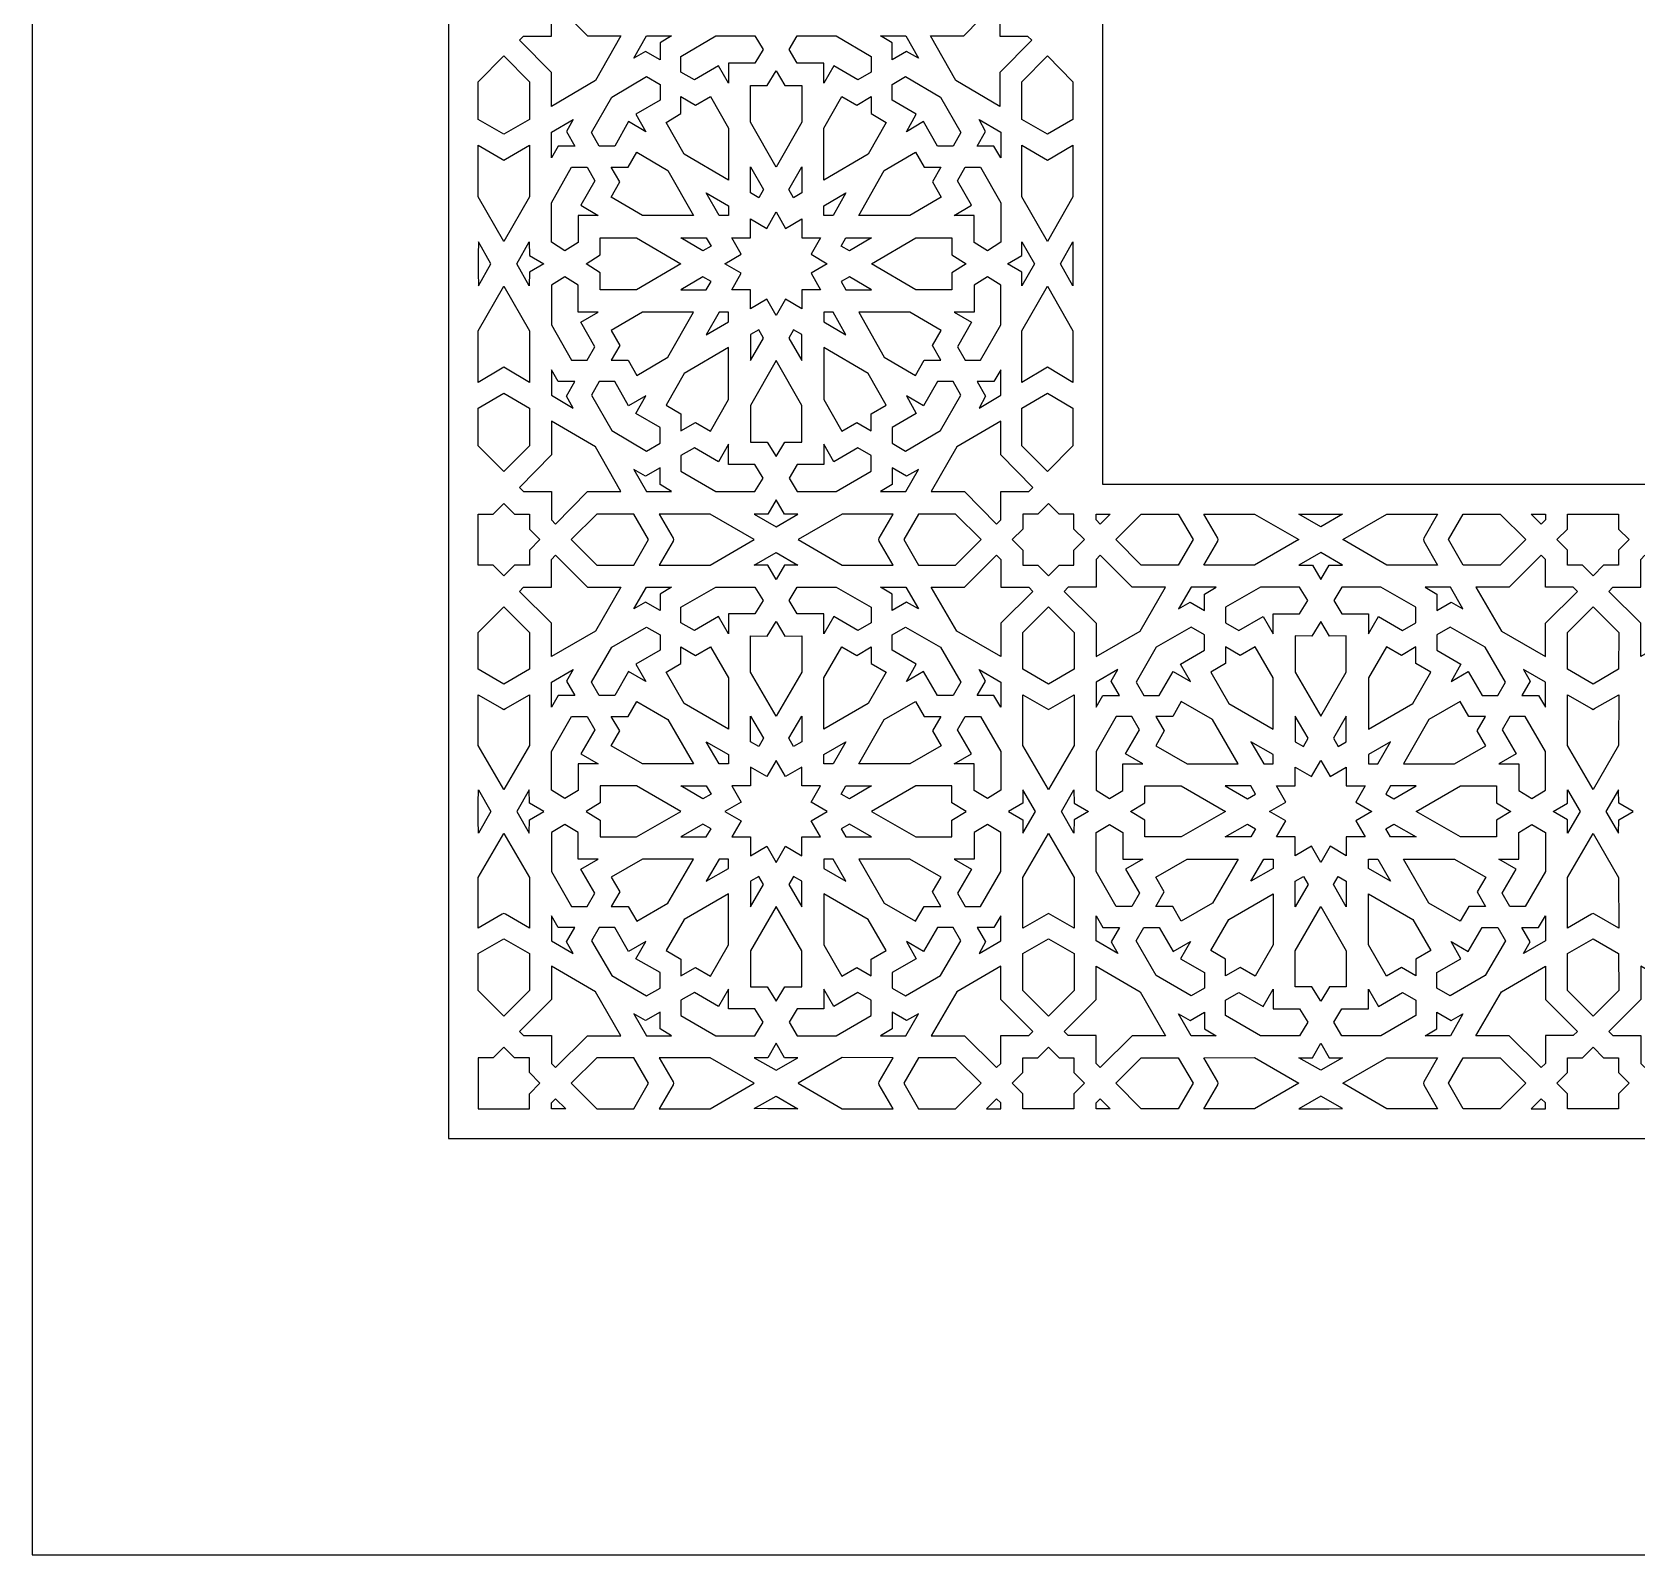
# Model space of a CAD drawing. Extents: x -425 to 425, y -1100 to 1100.
# Drawn here: x -425 to -209.2, y -1100 to -895.2 of the extents above; entities that cross this region are included whole.
import ezdxf

# ---------------------------------------------------------------- set-up
doc = ezdxf.new("R2010")
doc.units = 0
doc.layers.add('LAYER_1', color=18, linetype='CONTINUOUS')
doc.layers.add('LAYER_2', color=5, linetype='CONTINUOUS')

msp = doc.modelspace()

# ---------------------------------------------------------------- linework, layer by layer
at = {"layer": 'LAYER_1'}
for points in [[(-425, -1100), (425, -1100), (425, 1100), (-425, 1100)], [(-349.23, -901.69), (-355.15, -905.17), (-355.15, -900.62), (-359.45, -896.26), (-358.9, -895.7), (-355.14, -895.7), (-355.14, -891.89), (-354.59, -891.33), (-350.29, -895.69), (-345.8, -895.69)], [(-299.7, -895.69), (-295.41, -891.33), (-294.86, -891.89), (-294.86, -895.7), (-291.11, -895.7), (-290.55, -896.26), (-294.85, -900.62), (-294.85, -905.17), (-300.76, -901.69), (-304.18, -895.69)], [(-340.55, -898.9), (-342.49, -897.76), (-344.07, -898.66), (-342.38, -895.69), (-338.99, -895.69), (-340.55, -896.62)], [(-327.78, -899.34), (-331.35, -899.34), (-331.35, -902.06), (-332.69, -899.7), (-335.93, -901.6), (-337.73, -900.55), (-337.73, -898.44), (-333.03, -895.69), (-327.79, -895.69), (-326.68, -897.52)], [(-323.19, -897.52), (-322.09, -895.69), (-316.84, -895.69), (-312.14, -898.44), (-312.14, -900.55), (-313.94, -901.6), (-317.18, -899.7), (-318.52, -902.06), (-318.52, -899.34), (-322.09, -899.34)], [(-309.32, -896.62), (-310.88, -895.69), (-307.49, -895.69), (-305.8, -898.66), (-307.38, -897.76), (-309.32, -898.9)], [(-361.56, -908.92), (-365, -906.91), (-365, -901.86), (-361.56, -898.37), (-361.56, -898.38), (-361.55, -898.37), (-358.12, -901.86), (-358.12, -906.91)], [(-288.45, -908.92), (-291.89, -906.91), (-291.89, -901.86), (-288.45, -898.37), (-285.01, -901.86), (-285.01, -906.91)], [(-342.35, -901.15), (-340.55, -902.2), (-340.55, -904.31), (-343.79, -906.21), (-342.45, -908.57), (-344.77, -907.21), (-346.65, -910.49), (-348.73, -910.49), (-349.77, -908.67), (-347.05, -903.9)], [(-326.12, -902.35), (-324.94, -900.4), (-323.75, -902.35), (-321.5, -902.35), (-321.5, -907.28), (-324.94, -913.33), (-328.38, -907.28), (-328.38, -902.35)], [(-309.32, -902.2), (-307.52, -901.15), (-302.82, -903.9), (-300.1, -908.67), (-301.14, -910.49), (-303.22, -910.49), (-305.1, -907.21), (-307.42, -908.57), (-306.08, -906.21), (-309.32, -904.31)], [(-339.73, -907.31), (-337.73, -906.14), (-337.73, -903.85), (-335.78, -905), (-333.78, -903.82), (-331.35, -908.09), (-331.35, -915.07), (-337.31, -911.58)], [(-316.09, -903.82), (-314.09, -905), (-312.14, -903.85), (-312.14, -906.14), (-310.14, -907.31), (-312.56, -911.58), (-318.52, -915.07), (-318.52, -908.09)], [(-352.22, -906.93), (-353.11, -908.52), (-351.99, -910.49), (-354.23, -910.49), (-355.15, -912.08), (-355.14, -908.64)], [(-296.76, -908.52), (-297.65, -906.93), (-294.73, -908.64), (-294.72, -912.08), (-295.64, -910.49), (-297.88, -910.49)], [(-361.56, -923.32), (-361.56, -923.32), (-365, -917.32), (-365, -910.39), (-361.76, -912.28), (-361.56, -912.4), (-361.56, -912.4), (-361.55, -912.4), (-361.35, -912.28), (-358.11, -910.39), (-358.12, -917.32), (-361.56, -923.32)], [(-288.45, -923.32), (-288.45, -923.32), (-291.89, -917.32), (-291.89, -910.39), (-288.45, -912.4), (-285.01, -910.39), (-285.01, -917.32), (-288.44, -923.32)], [(-347.13, -917.36), (-345.97, -915.33), (-347.1, -913.35), (-344.85, -913.35), (-343.69, -911.32), (-339.48, -913.79), (-336.04, -919.83), (-342.92, -919.83)], [(-306.18, -911.32), (-305.02, -913.35), (-302.77, -913.35), (-303.9, -915.33), (-302.74, -917.36), (-306.95, -919.83), (-313.83, -919.83), (-310.39, -913.79)], [(-351.2, -918.46), (-348.87, -919.83), (-351.55, -919.83), (-351.55, -923.45), (-353.35, -924.57), (-355.15, -923.44), (-355.15, -918.12), (-352.44, -913.35), (-350.36, -913.35), (-349.32, -915.18)], [(-328.38, -916.81), (-328.38, -913.31), (-326.65, -916.34), (-327.28, -917.45)], [(-323.22, -916.34), (-321.5, -913.31), (-321.5, -916.81), (-322.59, -917.45)], [(-298.67, -918.46), (-300.55, -915.18), (-299.51, -913.35), (-297.43, -913.35), (-294.72, -918.12), (-294.72, -923.44), (-296.53, -924.57), (-298.32, -923.45), (-298.32, -919.83), (-301.01, -919.83)], [(-331.35, -919.83), (-332.61, -919.83), (-334.33, -916.8), (-331.35, -918.55)], [(-317.26, -919.83), (-318.52, -919.83), (-318.52, -918.55), (-315.54, -916.8)], [(-331.82, -926.33), (-329.63, -925.06), (-330.89, -922.84), (-328.38, -922.84), (-328.38, -920.29), (-326.19, -921.57), (-324.94, -919.35), (-323.68, -921.57), (-321.5, -920.29), (-321.5, -922.84), (-318.98, -922.84), (-320.24, -925.06), (-318.06, -926.33), (-320.24, -927.61), (-318.98, -929.82), (-321.5, -929.82), (-321.5, -932.38), (-323.68, -931.1), (-324.94, -933.31), (-326.19, -931.1), (-328.38, -932.38), (-328.38, -929.82), (-330.89, -929.82), (-329.63, -927.61)], [(-365, -927.52), (-364.98, -929.3), (-363.3, -926.33), (-364.98, -923.36), (-365, -925.15)], [(-359.82, -926.33), (-358.13, -923.36), (-358.11, -925.2), (-356.17, -926.33), (-358.11, -927.47), (-358.13, -929.3)], [(-350.5, -926.33), (-348.58, -925.13), (-348.58, -922.84), (-343.72, -922.84), (-337.76, -926.33), (-343.72, -929.82), (-348.58, -929.82), (-348.58, -927.53)], [(-334.79, -924.59), (-337.77, -922.84), (-334.33, -922.84), (-333.69, -923.95)], [(-315.08, -924.59), (-316.18, -923.95), (-315.55, -922.84), (-312.1, -922.84)], [(-312.11, -926.33), (-306.15, -922.84), (-301.29, -922.84), (-301.29, -925.13), (-299.37, -926.33), (-301.29, -927.53), (-301.29, -929.82), (-306.15, -929.82)], [(-293.83, -926.33), (-291.89, -925.2), (-291.87, -923.36), (-290.19, -926.33), (-291.87, -929.31), (-291.89, -927.47)], [(-285.01, -927.52), (-285.02, -929.3), (-286.71, -926.33), (-285.02, -923.36), (-285.01, -925.15)], [(-361.56, -940.26), (-361.56, -940.26), (-361.76, -940.38), (-365, -942.28), (-365, -935.35), (-361.56, -929.35), (-361.56, -929.35), (-361.56, -929.35), (-358.12, -935.35), (-358.11, -942.28), (-361.35, -940.38), (-361.55, -940.26)], [(-351.2, -934.2), (-348.87, -932.84), (-351.55, -932.84), (-351.55, -929.22), (-353.35, -928.1), (-355.15, -929.22), (-355.15, -934.55), (-352.44, -939.31), (-350.36, -939.31), (-349.32, -937.49)], [(-334.79, -928.07), (-337.77, -929.82), (-334.33, -929.82), (-333.69, -928.71)], [(-315.08, -928.07), (-316.18, -928.71), (-315.55, -929.82), (-312.1, -929.82)], [(-298.67, -934.2), (-300.55, -937.49), (-299.51, -939.31), (-297.43, -939.31), (-294.72, -934.55), (-294.72, -929.22), (-296.53, -928.1), (-298.32, -929.22), (-298.32, -932.84), (-301.01, -932.84)], [(-288.45, -940.26), (-291.89, -942.28), (-291.89, -935.35), (-288.45, -929.35), (-288.45, -929.35), (-288.44, -929.35), (-285.01, -935.35), (-285.01, -942.28)], [(-347.13, -935.3), (-345.97, -937.33), (-347.1, -939.31), (-344.85, -939.31), (-343.69, -941.34), (-339.48, -938.88), (-336.04, -932.84), (-342.92, -932.84)], [(-331.35, -932.84), (-332.61, -932.84), (-334.33, -935.87), (-331.35, -934.12)], [(-317.26, -932.84), (-318.52, -932.84), (-318.52, -934.12), (-315.54, -935.87)], [(-306.18, -941.34), (-305.02, -939.31), (-302.77, -939.31), (-303.9, -937.33), (-302.74, -935.3), (-306.95, -932.84), (-313.83, -932.84), (-310.39, -938.88)], [(-328.38, -935.86), (-328.38, -939.36), (-326.65, -936.33), (-327.28, -935.22)], [(-323.22, -936.33), (-321.5, -939.36), (-321.5, -935.86), (-322.59, -935.22)], [(-339.73, -945.35), (-337.73, -946.53), (-337.73, -948.82), (-335.78, -947.67), (-333.78, -948.85), (-331.35, -944.58), (-331.35, -937.6), (-337.31, -941.09)], [(-316.09, -948.85), (-314.09, -947.67), (-312.14, -948.82), (-312.14, -946.53), (-310.14, -945.35), (-312.56, -941.09), (-318.52, -937.6), (-318.52, -944.58)], [(-352.22, -945.74), (-353.11, -944.14), (-351.99, -942.18), (-354.23, -942.18), (-355.15, -940.59), (-355.14, -944.02)], [(-326.12, -950.31), (-324.94, -952.27), (-323.75, -950.31), (-321.5, -950.32), (-321.5, -945.38), (-324.94, -939.34), (-328.38, -945.38), (-328.38, -950.32)], [(-296.76, -944.14), (-297.65, -945.74), (-294.73, -944.02), (-294.72, -940.59), (-295.64, -942.18), (-297.88, -942.18)], [(-342.35, -951.52), (-340.55, -950.47), (-340.55, -948.36), (-343.79, -946.46), (-342.45, -944.1), (-344.77, -945.46), (-346.65, -942.18), (-348.73, -942.18), (-349.77, -944), (-347.05, -948.77)], [(-309.32, -950.47), (-307.52, -951.52), (-302.82, -948.77), (-300.1, -944), (-301.14, -942.18), (-303.22, -942.18), (-305.1, -945.46), (-307.42, -944.1), (-306.08, -946.46), (-309.32, -948.36)], [(-361.56, -954.29), (-361.56, -954.29), (-365, -950.8), (-365, -945.76), (-361.56, -943.75), (-358.12, -945.76), (-358.12, -950.8), (-361.55, -954.29)], [(-288.45, -954.29), (-291.89, -950.81), (-291.89, -945.76), (-288.45, -943.75), (-285.01, -945.76), (-285.01, -950.81)], [(-349.23, -950.97), (-355.15, -947.5), (-355.15, -952.05), (-359.45, -956.41), (-358.9, -956.97), (-355.14, -956.97), (-355.14, -960.78), (-354.59, -961.34), (-350.29, -956.98), (-345.8, -956.98)], [(-299.58, -956.98), (-295.28, -961.34), (-294.73, -960.78), (-294.73, -956.97), (-290.97, -956.97), (-290.42, -956.41), (-294.72, -952.05), (-294.72, -947.5), (-300.64, -950.97), (-304.07, -956.98)], [(-327.78, -953.33), (-331.35, -953.33), (-331.35, -950.61), (-332.69, -952.97), (-335.93, -951.07), (-337.73, -952.12), (-337.73, -954.23), (-333.03, -956.98), (-327.79, -956.98), (-326.68, -955.15)], [(-323.19, -955.15), (-322.09, -956.98), (-316.84, -956.98), (-312.14, -954.23), (-312.14, -952.12), (-313.94, -951.07), (-317.18, -952.97), (-318.52, -950.61), (-318.52, -953.33), (-322.09, -953.33)], [(-340.55, -953.77), (-342.49, -954.91), (-344.07, -954.01), (-342.38, -956.97), (-338.99, -956.98), (-340.55, -956.04)], [(-309.32, -956.04), (-310.88, -956.98), (-307.49, -956.97), (-305.8, -954.01), (-307.38, -954.91), (-309.32, -953.77)], [(-322.01, -960.02), (-323.82, -960.01), (-324.94, -958.07), (-326.06, -960.01), (-327.87, -960.03), (-324.94, -961.71)], [(-365, -962.03), (-364.99, -962.02), (-364.99, -960.01), (-362.97, -960.01), (-361.56, -958.59), (-360.14, -960.01), (-358.12, -960.01), (-358.12, -962.02), (-356.71, -963.44), (-356.71, -963.44), (-356.71, -963.44), (-358.12, -964.87), (-358.12, -966.88), (-360.14, -966.88), (-361.56, -968.29), (-362.97, -966.88), (-364.99, -966.88), (-364.99, -964.87), (-365, -964.86)], [(-342.1, -963.44), (-344.08, -960.01), (-349.06, -960.01), (-352.5, -963.44), (-349.06, -966.88), (-344.08, -966.88)], [(-327.89, -963.44), (-333.82, -960), (-340.65, -960), (-338.78, -963.23), (-338.73, -963.44), (-338.78, -963.65), (-340.65, -966.88), (-333.82, -966.88)], [(-311.13, -963.44), (-311.08, -963.23), (-309.21, -960), (-316.04, -960), (-321.98, -963.44), (-316.04, -966.89), (-309.21, -966.88), (-311.08, -963.65)], [(-297.36, -963.44), (-300.8, -960), (-305.78, -960), (-307.77, -963.44), (-305.78, -966.88), (-300.8, -966.88)], [(-283.46, -963.44), (-284.88, -962.02), (-284.88, -960.01), (-286.89, -960.01), (-288.31, -958.59), (-289.73, -960.01), (-291.75, -960.01), (-291.75, -962.02), (-293.17, -963.44), (-291.75, -964.87), (-291.75, -966.88), (-289.73, -966.88), (-288.31, -968.29), (-286.89, -966.88), (-284.88, -966.88), (-284.88, -964.87)], [(-280, -960.01), (-281.34, -961.34), (-281.89, -960.79), (-281.89, -960.01)], [(-268.85, -963.44), (-270.85, -966.88), (-275.82, -966.88), (-279.27, -963.44), (-275.82, -960), (-270.85, -960)], [(-254.65, -963.44), (-260.58, -966.89), (-267.41, -966.88), (-265.54, -963.65), (-265.49, -963.44), (-265.54, -963.23), (-267.41, -960), (-260.58, -960)], [(-250.57, -960), (-250.57, -960.01), (-248.75, -960.03), (-251.69, -961.71), (-254.62, -960.02), (-252.81, -960.01), (-252.8, -960)], [(-237.89, -963.44), (-237.84, -963.65), (-235.97, -966.88), (-242.8, -966.88), (-248.73, -963.44), (-242.8, -960), (-235.97, -960), (-237.84, -963.23)], [(-224.12, -963.44), (-227.56, -966.88), (-232.54, -966.88), (-234.52, -963.44), (-232.54, -960.01), (-227.56, -960.01)], [(-221.48, -960.01), (-221.48, -960.79), (-222.04, -961.34), (-223.38, -960.01)], [(-215.07, -968.29), (-216.48, -966.88), (-218.5, -966.88), (-218.5, -964.87), (-219.92, -963.44), (-218.5, -962.02), (-218.5, -960.01), (-216.48, -960.01), (-216.48, -960), (-215.07, -960), (-213.65, -960), (-213.65, -960.01), (-211.63, -960.01), (-211.63, -962.02), (-210.21, -963.44), (-211.63, -964.87), (-211.63, -966.88), (-213.65, -966.88)], [(-349.23, -975.75), (-355.15, -979.17), (-355.15, -974.69), (-359.45, -970.4), (-358.9, -969.85), (-355.14, -969.85), (-355.14, -966.1), (-354.59, -965.54), (-350.29, -969.83), (-345.8, -969.83)], [(-322.01, -966.86), (-323.82, -966.88), (-324.94, -968.82), (-326.06, -966.88), (-327.87, -966.86), (-324.94, -965.18)], [(-299.58, -969.83), (-295.28, -965.54), (-294.73, -966.1), (-294.73, -969.85), (-290.97, -969.85), (-290.42, -970.4), (-294.72, -974.69), (-294.72, -979.17), (-300.64, -975.75), (-304.07, -969.83)], [(-277.04, -969.83), (-281.34, -965.54), (-281.89, -966.1), (-281.89, -969.85), (-285.65, -969.85), (-286.2, -970.4), (-281.9, -974.69), (-281.9, -979.17), (-275.98, -975.75), (-272.56, -969.83)], [(-254.62, -966.86), (-252.81, -966.88), (-251.69, -968.82), (-250.57, -966.88), (-248.75, -966.86), (-251.69, -965.18)], [(-227.39, -975.75), (-221.47, -979.17), (-221.47, -974.69), (-217.17, -970.4), (-217.73, -969.85), (-221.48, -969.85), (-221.48, -966.1), (-222.04, -965.54), (-226.34, -969.83), (-230.82, -969.83)], [(-202.73, -975.75), (-208.66, -979.17), (-208.66, -974.69), (-212.96, -970.4), (-212.41, -969.85), (-208.65, -969.85), (-208.65, -966.1), (-208.09, -965.54), (-203.79, -969.83), (-199.3, -969.83)], [(-340.55, -972.99), (-342.49, -971.87), (-344.07, -972.76), (-342.38, -969.84), (-338.99, -969.83), (-340.55, -970.76)], [(-327.78, -973.43), (-331.35, -973.43), (-331.35, -976.11), (-332.69, -973.78), (-335.93, -975.66), (-337.73, -974.62), (-337.73, -972.54), (-333.03, -969.84), (-327.79, -969.84), (-326.68, -971.64)], [(-323.19, -971.64), (-322.09, -969.84), (-316.84, -969.84), (-312.14, -972.54), (-312.14, -974.62), (-313.94, -975.66), (-317.18, -973.78), (-318.52, -976.11), (-318.52, -973.43), (-322.09, -973.43)], [(-309.32, -970.76), (-310.88, -969.83), (-307.49, -969.84), (-305.8, -972.76), (-307.38, -971.87), (-309.32, -972.99)], [(-267.31, -970.76), (-265.74, -969.83), (-269.13, -969.84), (-270.82, -972.76), (-269.25, -971.87), (-267.31, -972.99)], [(-253.43, -971.64), (-254.54, -969.84), (-259.78, -969.84), (-264.48, -972.54), (-264.48, -974.62), (-262.69, -975.66), (-259.45, -973.78), (-258.1, -976.11), (-258.1, -973.43), (-254.53, -973.43)], [(-248.85, -973.43), (-245.28, -973.43), (-245.28, -976.11), (-243.93, -973.78), (-240.69, -975.66), (-238.89, -974.62), (-238.89, -972.54), (-243.59, -969.84), (-248.84, -969.84), (-249.94, -971.64)], [(-236.07, -972.99), (-234.13, -971.87), (-232.56, -972.76), (-234.25, -969.84), (-237.63, -969.83), (-236.07, -970.76)], [(-361.56, -982.86), (-365, -980.88), (-365, -975.91), (-361.56, -972.48), (-361.56, -972.48), (-361.55, -972.48), (-358.12, -975.91), (-358.12, -980.88)], [(-288.31, -982.86), (-291.76, -980.88), (-291.75, -975.91), (-288.31, -972.48), (-284.87, -975.91), (-284.87, -980.88)], [(-215.07, -982.86), (-218.51, -980.88), (-218.51, -975.91), (-215.07, -972.48), (-215.07, -972.48), (-215.06, -972.48), (-211.62, -975.91), (-211.63, -980.88)], [(-342.35, -975.21), (-340.55, -976.25), (-340.55, -978.32), (-343.79, -980.19), (-342.45, -982.51), (-344.77, -981.17), (-346.65, -984.41), (-348.73, -984.41), (-349.77, -982.61), (-347.05, -977.92)], [(-326.12, -976.4), (-324.94, -974.47), (-323.75, -976.4), (-321.5, -976.39), (-321.5, -981.25), (-324.94, -987.2), (-328.38, -981.25), (-328.38, -976.39)], [(-309.32, -976.25), (-307.52, -975.21), (-302.82, -977.92), (-300.1, -982.61), (-301.14, -984.41), (-303.22, -984.41), (-305.1, -981.17), (-307.42, -982.51), (-306.08, -980.19), (-309.32, -978.32)], [(-267.31, -976.25), (-269.1, -975.21), (-273.81, -977.92), (-276.52, -982.61), (-275.48, -984.41), (-273.4, -984.41), (-271.53, -981.17), (-269.21, -982.51), (-270.55, -980.19), (-267.31, -978.32)], [(-250.51, -976.4), (-251.69, -974.47), (-252.87, -976.4), (-255.13, -976.39), (-255.13, -981.25), (-251.69, -987.2), (-248.25, -981.25), (-248.25, -976.39)], [(-234.27, -975.21), (-236.07, -976.25), (-236.07, -978.32), (-232.83, -980.19), (-234.17, -982.51), (-231.85, -981.17), (-229.97, -984.41), (-227.89, -984.41), (-226.86, -982.61), (-229.57, -977.92)], [(-339.73, -981.28), (-337.73, -980.12), (-337.73, -977.87), (-335.78, -979), (-333.78, -977.84), (-331.35, -982.04), (-331.35, -988.91), (-337.31, -985.48)], [(-316.09, -977.84), (-314.09, -979), (-312.14, -977.87), (-312.14, -980.12), (-310.14, -981.28), (-312.56, -985.48), (-318.52, -988.91), (-318.52, -982.04)], [(-260.53, -977.84), (-262.53, -979), (-264.48, -977.87), (-264.48, -980.12), (-266.49, -981.28), (-264.06, -985.48), (-258.1, -988.91), (-258.1, -982.04)], [(-236.89, -981.28), (-238.89, -980.12), (-238.89, -977.87), (-240.84, -979), (-242.84, -977.84), (-245.28, -982.04), (-245.28, -988.91), (-239.32, -985.48)], [(-352.22, -980.9), (-353.11, -982.47), (-351.99, -984.41), (-354.23, -984.41), (-355.15, -985.97), (-355.14, -982.59)], [(-296.76, -982.47), (-297.65, -980.9), (-294.73, -982.59), (-294.72, -985.97), (-295.64, -984.41), (-297.88, -984.41)], [(-279.86, -982.47), (-278.97, -980.9), (-281.9, -982.59), (-281.9, -985.97), (-280.98, -984.41), (-278.74, -984.41)], [(-224.41, -980.9), (-223.52, -982.47), (-224.64, -984.41), (-222.39, -984.41), (-221.47, -985.97), (-221.48, -982.59)], [(-361.56, -997.03), (-361.56, -997.03), (-365, -991.13), (-365, -984.31), (-361.76, -986.17), (-361.56, -986.29), (-361.56, -986.29), (-361.55, -986.29), (-361.35, -986.17), (-358.11, -984.31), (-358.12, -991.13), (-361.56, -997.03)], [(-347.13, -991.17), (-345.97, -989.17), (-347.1, -987.22), (-344.85, -987.22), (-343.69, -985.23), (-339.48, -987.65), (-336.04, -993.6), (-342.92, -993.6)], [(-306.18, -985.23), (-305.02, -987.22), (-302.77, -987.22), (-303.9, -989.17), (-302.74, -991.17), (-306.95, -993.6), (-313.83, -993.6), (-310.39, -987.65)], [(-288.31, -997.03), (-288.32, -997.03), (-291.76, -991.13), (-291.75, -984.3), (-288.31, -986.29), (-284.87, -984.3), (-284.87, -991.13), (-288.31, -997.03)], [(-270.44, -985.23), (-271.6, -987.22), (-273.85, -987.22), (-272.73, -989.17), (-273.89, -991.17), (-269.67, -993.6), (-262.79, -993.6), (-266.23, -987.65)], [(-229.49, -991.17), (-230.65, -989.17), (-229.52, -987.22), (-231.78, -987.22), (-232.94, -985.23), (-237.14, -987.65), (-240.58, -993.6), (-233.7, -993.6)], [(-215.07, -997.03), (-215.07, -997.03), (-218.51, -991.13), (-218.51, -984.31), (-215.27, -986.17), (-215.07, -986.29), (-215.07, -986.29), (-215.06, -986.29), (-214.86, -986.17), (-211.62, -984.31), (-211.63, -991.13), (-215.07, -997.03)], [(-351.2, -992.25), (-348.87, -993.6), (-351.55, -993.6), (-351.55, -997.16), (-353.35, -998.26), (-355.15, -997.15), (-355.15, -991.92), (-352.44, -987.22), (-350.36, -987.22), (-349.32, -989.02)], [(-328.38, -990.63), (-328.38, -987.18), (-326.65, -990.16), (-327.28, -991.26)], [(-323.22, -990.16), (-321.5, -987.18), (-321.5, -990.63), (-322.59, -991.26)], [(-298.67, -992.25), (-300.55, -989.02), (-299.51, -987.22), (-297.43, -987.22), (-294.72, -991.92), (-294.72, -997.15), (-296.53, -998.26), (-298.32, -997.16), (-298.32, -993.6), (-301.01, -993.6)], [(-277.95, -992.25), (-276.07, -989.02), (-277.11, -987.22), (-279.19, -987.22), (-281.9, -991.92), (-281.9, -997.15), (-280.1, -998.26), (-278.31, -997.16), (-278.31, -993.6), (-275.62, -993.6)], [(-253.4, -990.16), (-255.13, -987.18), (-255.13, -990.63), (-254.03, -991.26)], [(-248.25, -990.63), (-248.25, -987.18), (-249.97, -990.16), (-249.34, -991.26)], [(-225.43, -992.25), (-227.76, -993.6), (-225.07, -993.6), (-225.07, -997.16), (-223.28, -998.26), (-221.47, -997.15), (-221.47, -991.92), (-224.18, -987.22), (-226.26, -987.22), (-227.3, -989.02)], [(-331.35, -993.6), (-332.61, -993.6), (-334.33, -990.62), (-331.35, -992.34)], [(-317.26, -993.6), (-318.52, -993.6), (-318.52, -992.34), (-315.54, -990.62)], [(-259.36, -993.6), (-258.1, -993.6), (-258.1, -992.34), (-261.09, -990.62)], [(-245.28, -993.6), (-244.01, -993.6), (-242.29, -990.62), (-245.28, -992.34)], [(-331.82, -1000), (-329.63, -1001.26), (-330.89, -1003.43), (-328.38, -1003.43), (-328.38, -1005.95), (-326.19, -1004.69), (-324.94, -1006.87), (-323.68, -1004.69), (-321.5, -1005.95), (-321.5, -1003.43), (-318.98, -1003.43), (-320.24, -1001.26), (-318.06, -1000), (-320.24, -998.74), (-318.98, -996.57), (-321.5, -996.57), (-321.5, -994.05), (-323.68, -995.31), (-324.94, -993.13), (-326.19, -995.31), (-328.38, -994.05), (-328.38, -996.57), (-330.89, -996.57), (-329.63, -998.74)], [(-244.81, -1000), (-246.99, -1001.26), (-245.73, -1003.43), (-248.25, -1003.43), (-248.25, -1005.95), (-250.43, -1004.69), (-251.69, -1006.87), (-252.95, -1004.69), (-255.13, -1005.95), (-255.13, -1003.43), (-257.65, -1003.43), (-256.39, -1001.26), (-258.57, -1000), (-256.39, -998.74), (-257.65, -996.57), (-255.13, -996.57), (-255.13, -994.05), (-252.95, -995.31), (-251.69, -993.13), (-250.43, -995.31), (-248.25, -994.05), (-248.25, -996.57), (-245.73, -996.57), (-246.99, -998.74)], [(-365, -998.83), (-364.98, -997.08), (-363.3, -1000), (-364.98, -1002.92), (-365, -1001.17)], [(-359.82, -1000), (-358.13, -1002.92), (-358.11, -1001.12), (-356.17, -1000), (-358.11, -998.88), (-358.13, -997.08)], [(-350.5, -1000), (-348.58, -1001.18), (-348.58, -1003.43), (-343.72, -1003.43), (-337.76, -1000), (-343.72, -996.57), (-348.58, -996.57), (-348.58, -998.82)], [(-334.79, -998.29), (-337.77, -996.57), (-334.33, -996.57), (-333.69, -997.66)], [(-315.08, -998.29), (-316.18, -997.66), (-315.55, -996.57), (-312.1, -996.57)], [(-312.11, -1000), (-306.15, -1003.43), (-301.29, -1003.43), (-301.29, -1001.18), (-299.37, -1000), (-301.29, -998.82), (-301.29, -996.57), (-306.15, -996.57)], [(-293.7, -1000), (-291.76, -1001.12), (-291.74, -1002.93), (-290.05, -1000), (-291.74, -997.07), (-291.76, -998.88)], [(-282.92, -1000), (-284.87, -1001.12), (-284.88, -1002.93), (-286.57, -1000), (-284.88, -997.07), (-284.87, -998.88)], [(-264.51, -1000), (-270.47, -1003.43), (-275.33, -1003.43), (-275.33, -1001.18), (-277.26, -1000), (-275.33, -998.82), (-275.33, -996.57), (-270.47, -996.57)], [(-261.54, -998.29), (-260.45, -997.66), (-261.08, -996.57), (-264.53, -996.57)], [(-241.84, -998.29), (-238.85, -996.57), (-242.3, -996.57), (-242.93, -997.66)], [(-226.12, -1000), (-228.05, -1001.18), (-228.04, -1003.43), (-232.91, -1003.43), (-238.86, -1000), (-232.91, -996.57), (-228.04, -996.57), (-228.05, -998.82)], [(-216.81, -1000), (-218.49, -1002.92), (-218.51, -1001.12), (-220.45, -1000), (-218.51, -998.88), (-218.49, -997.08)], [(-213.33, -1000), (-211.64, -1002.92), (-211.62, -1001.12), (-209.68, -1000), (-211.62, -998.88), (-211.64, -997.08)], [(-361.56, -1013.71), (-361.56, -1013.71), (-361.76, -1013.83), (-365, -1015.69), (-365, -1008.87), (-361.56, -1002.97), (-361.56, -1002.97), (-361.56, -1002.97), (-358.12, -1008.87), (-358.11, -1015.69), (-361.35, -1013.83), (-361.55, -1013.71)], [(-351.2, -1007.75), (-348.87, -1006.4), (-351.55, -1006.4), (-351.55, -1002.84), (-353.35, -1001.74), (-355.15, -1002.85), (-355.15, -1008.08), (-352.44, -1012.78), (-350.36, -1012.78), (-349.32, -1010.98)], [(-334.79, -1001.71), (-337.77, -1003.43), (-334.33, -1003.43), (-333.69, -1002.34)], [(-315.08, -1001.71), (-316.18, -1002.34), (-315.55, -1003.43), (-312.1, -1003.43)], [(-298.67, -1007.75), (-300.55, -1010.98), (-299.51, -1012.78), (-297.43, -1012.78), (-294.72, -1008.08), (-294.72, -1002.85), (-296.53, -1001.74), (-298.32, -1002.84), (-298.32, -1006.4), (-301.01, -1006.4)], [(-288.31, -1013.71), (-291.75, -1015.7), (-291.76, -1008.87), (-288.32, -1002.97), (-288.31, -1002.97), (-288.31, -1002.97), (-284.87, -1008.87), (-284.87, -1015.7)], [(-277.95, -1007.75), (-276.07, -1010.98), (-277.11, -1012.78), (-279.19, -1012.78), (-281.9, -1008.08), (-281.9, -1002.85), (-280.1, -1001.74), (-278.31, -1002.84), (-278.31, -1006.4), (-275.62, -1006.4)], [(-261.54, -1001.71), (-260.45, -1002.34), (-261.08, -1003.43), (-264.53, -1003.43)], [(-241.84, -1001.71), (-238.85, -1003.43), (-242.3, -1003.43), (-242.93, -1002.34)], [(-225.43, -1007.75), (-227.76, -1006.4), (-225.07, -1006.4), (-225.07, -1002.84), (-223.28, -1001.74), (-221.47, -1002.85), (-221.47, -1008.08), (-224.18, -1012.78), (-226.26, -1012.78), (-227.3, -1010.98)], [(-215.07, -1013.71), (-215.07, -1013.71), (-215.27, -1013.83), (-218.51, -1015.69), (-218.51, -1008.87), (-215.07, -1002.97), (-215.07, -1002.97), (-215.07, -1002.97), (-211.63, -1008.87), (-211.62, -1015.69), (-214.86, -1013.83), (-215.06, -1013.71)], [(-347.13, -1008.83), (-345.97, -1010.83), (-347.1, -1012.78), (-344.85, -1012.78), (-343.69, -1014.77), (-339.48, -1012.35), (-336.04, -1006.4), (-342.92, -1006.4)], [(-331.35, -1006.4), (-332.61, -1006.4), (-334.33, -1009.38), (-331.35, -1007.66)], [(-317.26, -1006.4), (-318.52, -1006.4), (-318.52, -1007.66), (-315.54, -1009.38)], [(-306.18, -1014.77), (-305.02, -1012.78), (-302.77, -1012.78), (-303.9, -1010.83), (-302.74, -1008.83), (-306.95, -1006.4), (-313.83, -1006.4), (-310.39, -1012.35)], [(-270.44, -1014.77), (-271.6, -1012.78), (-273.85, -1012.78), (-272.73, -1010.83), (-273.89, -1008.83), (-269.67, -1006.4), (-262.79, -1006.4), (-266.23, -1012.35)], [(-259.36, -1006.4), (-258.1, -1006.4), (-258.1, -1007.66), (-261.09, -1009.38)], [(-245.28, -1006.4), (-244.01, -1006.4), (-242.29, -1009.38), (-245.28, -1007.66)], [(-229.49, -1008.83), (-230.65, -1010.83), (-229.52, -1012.78), (-231.78, -1012.78), (-232.94, -1014.77), (-237.14, -1012.35), (-240.58, -1006.4), (-233.7, -1006.4)], [(-328.38, -1009.37), (-328.38, -1012.82), (-326.65, -1009.84), (-327.28, -1008.74)], [(-323.22, -1009.84), (-321.5, -1012.82), (-321.5, -1009.37), (-322.59, -1008.74)], [(-253.4, -1009.84), (-255.13, -1012.82), (-255.13, -1009.37), (-254.03, -1008.74)], [(-248.25, -1009.37), (-248.25, -1012.82), (-249.97, -1009.84), (-249.34, -1008.74)], [(-339.73, -1018.72), (-337.73, -1019.88), (-337.73, -1022.13), (-335.78, -1021), (-333.78, -1022.16), (-331.35, -1017.96), (-331.35, -1011.09), (-337.31, -1014.52)], [(-316.09, -1022.16), (-314.09, -1021), (-312.14, -1022.13), (-312.14, -1019.88), (-310.14, -1018.72), (-312.56, -1014.52), (-318.52, -1011.09), (-318.52, -1017.96)], [(-260.53, -1022.16), (-262.53, -1021), (-264.48, -1022.13), (-264.48, -1019.88), (-266.49, -1018.72), (-264.06, -1014.52), (-258.1, -1011.09), (-258.1, -1017.96)], [(-236.89, -1018.72), (-238.89, -1019.88), (-238.89, -1022.13), (-240.84, -1021), (-242.84, -1022.16), (-245.28, -1017.96), (-245.28, -1011.09), (-239.32, -1014.52)], [(-352.22, -1019.1), (-353.11, -1017.53), (-351.99, -1015.59), (-354.23, -1015.59), (-355.15, -1014.03), (-355.14, -1017.41)], [(-326.12, -1023.6), (-324.94, -1025.53), (-323.75, -1023.6), (-321.5, -1023.61), (-321.5, -1018.75), (-324.94, -1012.8), (-328.38, -1018.75), (-328.38, -1023.61)], [(-296.76, -1017.53), (-297.65, -1019.1), (-294.73, -1017.41), (-294.72, -1014.03), (-295.64, -1015.59), (-297.88, -1015.59)], [(-279.86, -1017.53), (-278.97, -1019.1), (-281.9, -1017.41), (-281.9, -1014.03), (-280.98, -1015.59), (-278.74, -1015.59)], [(-250.51, -1023.6), (-251.69, -1025.53), (-252.87, -1023.6), (-255.13, -1023.61), (-255.13, -1018.75), (-251.69, -1012.8), (-248.25, -1018.75), (-248.25, -1023.61)], [(-224.41, -1019.1), (-223.52, -1017.53), (-224.64, -1015.59), (-222.39, -1015.59), (-221.47, -1014.03), (-221.48, -1017.41)], [(-342.35, -1024.79), (-340.55, -1023.75), (-340.55, -1021.68), (-343.79, -1019.81), (-342.45, -1017.49), (-344.77, -1018.83), (-346.65, -1015.59), (-348.73, -1015.59), (-349.77, -1017.39), (-347.05, -1022.08)], [(-309.32, -1023.75), (-307.52, -1024.79), (-302.82, -1022.08), (-300.1, -1017.39), (-301.14, -1015.59), (-303.22, -1015.59), (-305.1, -1018.83), (-307.42, -1017.49), (-306.08, -1019.81), (-309.32, -1021.68)], [(-267.31, -1023.75), (-269.1, -1024.79), (-273.81, -1022.08), (-276.52, -1017.39), (-275.48, -1015.59), (-273.4, -1015.59), (-271.53, -1018.83), (-269.21, -1017.49), (-270.55, -1019.81), (-267.31, -1021.68)], [(-234.27, -1024.79), (-236.07, -1023.75), (-236.07, -1021.68), (-232.83, -1019.81), (-234.17, -1017.49), (-231.85, -1018.83), (-229.97, -1015.59), (-227.89, -1015.59), (-226.86, -1017.39), (-229.57, -1022.08)], [(-361.56, -1027.52), (-361.56, -1027.52), (-365, -1024.09), (-365, -1019.12), (-361.56, -1017.14), (-358.12, -1019.12), (-358.12, -1024.09), (-361.55, -1027.52)], [(-288.31, -1027.52), (-291.75, -1024.09), (-291.76, -1019.12), (-288.31, -1017.14), (-284.87, -1019.12), (-284.87, -1024.09)], [(-215.07, -1027.52), (-215.07, -1027.52), (-218.51, -1024.09), (-218.51, -1019.12), (-215.07, -1017.14), (-211.63, -1019.12), (-211.62, -1024.09), (-215.06, -1027.52)], [(-349.23, -1024.25), (-355.15, -1020.83), (-355.15, -1025.31), (-359.45, -1029.6), (-358.9, -1030.15), (-355.14, -1030.15), (-355.14, -1033.9), (-354.59, -1034.46), (-350.29, -1030.17), (-345.8, -1030.17)], [(-299.58, -1030.17), (-295.28, -1034.46), (-294.73, -1033.9), (-294.73, -1030.15), (-290.97, -1030.15), (-290.42, -1029.6), (-294.72, -1025.31), (-294.72, -1020.83), (-300.64, -1024.25), (-304.07, -1030.17)], [(-277.04, -1030.17), (-281.34, -1034.46), (-281.89, -1033.9), (-281.89, -1030.15), (-285.65, -1030.15), (-286.2, -1029.6), (-281.9, -1025.31), (-281.9, -1020.83), (-275.98, -1024.25), (-272.56, -1030.17)], [(-227.39, -1024.25), (-221.47, -1020.83), (-221.47, -1025.31), (-217.17, -1029.6), (-217.73, -1030.15), (-221.48, -1030.15), (-221.48, -1033.9), (-222.04, -1034.46), (-226.34, -1030.17), (-230.82, -1030.17)], [(-202.73, -1024.25), (-208.66, -1020.83), (-208.66, -1025.31), (-212.96, -1029.6), (-212.41, -1030.15), (-208.65, -1030.15), (-208.65, -1033.9), (-208.09, -1034.46), (-203.79, -1030.17), (-199.3, -1030.17)], [(-327.78, -1026.57), (-331.35, -1026.57), (-331.35, -1023.89), (-332.69, -1026.22), (-335.93, -1024.34), (-337.73, -1025.38), (-337.73, -1027.46), (-333.03, -1030.16), (-327.79, -1030.16), (-326.68, -1028.36)], [(-323.19, -1028.36), (-322.09, -1030.16), (-316.84, -1030.16), (-312.14, -1027.46), (-312.14, -1025.38), (-313.94, -1024.34), (-317.18, -1026.22), (-318.52, -1023.89), (-318.52, -1026.57), (-322.09, -1026.57)], [(-253.43, -1028.36), (-254.54, -1030.16), (-259.78, -1030.16), (-264.48, -1027.46), (-264.48, -1025.38), (-262.69, -1024.34), (-259.45, -1026.22), (-258.1, -1023.89), (-258.1, -1026.57), (-254.53, -1026.57)], [(-248.85, -1026.57), (-245.28, -1026.57), (-245.28, -1023.89), (-243.93, -1026.22), (-240.69, -1024.34), (-238.89, -1025.38), (-238.89, -1027.46), (-243.59, -1030.16), (-248.84, -1030.16), (-249.94, -1028.36)], [(-340.55, -1027.01), (-342.49, -1028.13), (-344.07, -1027.24), (-342.38, -1030.16), (-338.99, -1030.17), (-340.55, -1029.24)], [(-309.32, -1029.24), (-310.88, -1030.17), (-307.49, -1030.16), (-305.8, -1027.24), (-307.38, -1028.13), (-309.32, -1027.01)], [(-267.31, -1029.24), (-265.74, -1030.17), (-269.13, -1030.16), (-270.82, -1027.24), (-269.25, -1028.13), (-267.31, -1027.01)], [(-236.07, -1027.01), (-234.13, -1028.13), (-232.56, -1027.24), (-234.25, -1030.16), (-237.63, -1030.17), (-236.07, -1029.24)], [(-322.01, -1033.14), (-323.82, -1033.12), (-324.94, -1031.18), (-326.06, -1033.12), (-327.87, -1033.14), (-324.94, -1034.82)], [(-254.62, -1033.14), (-252.81, -1033.12), (-251.69, -1031.18), (-250.57, -1033.12), (-248.75, -1033.14), (-251.69, -1034.82)], [(-365, -1037.97), (-364.99, -1037.98), (-364.99, -1039.99), (-362.97, -1039.99), (-362.97, -1040), (-361.56, -1040), (-360.14, -1040), (-360.14, -1039.99), (-358.12, -1039.99), (-358.12, -1037.98), (-356.71, -1036.56), (-358.12, -1035.13), (-358.12, -1033.12), (-360.14, -1033.12), (-361.56, -1031.71), (-362.97, -1033.12), (-364.99, -1033.12), (-364.99, -1035.13), (-365, -1035.14)], [(-352.5, -1036.56), (-349.06, -1039.99), (-344.08, -1039.99), (-342.1, -1036.56), (-344.08, -1033.12), (-349.06, -1033.12)], [(-338.73, -1036.56), (-338.78, -1036.77), (-340.65, -1040), (-333.82, -1040), (-327.89, -1036.56), (-333.82, -1033.12), (-340.65, -1033.12), (-338.78, -1036.35)], [(-321.98, -1036.56), (-316.04, -1040), (-309.21, -1040), (-311.08, -1036.77), (-311.13, -1036.56), (-311.08, -1036.35), (-309.21, -1033.12), (-316.04, -1033.11)], [(-307.77, -1036.56), (-305.78, -1040), (-300.8, -1040), (-297.36, -1036.56), (-300.8, -1033.12), (-305.78, -1033.12)], [(-288.31, -1040), (-289.73, -1040), (-289.73, -1039.99), (-291.75, -1039.99), (-291.75, -1037.98), (-293.17, -1036.56), (-291.75, -1035.13), (-291.75, -1033.12), (-289.73, -1033.12), (-288.31, -1031.71), (-286.89, -1033.12), (-284.88, -1033.12), (-284.88, -1035.13), (-283.46, -1036.56), (-284.88, -1037.98), (-284.88, -1039.99), (-286.89, -1039.99), (-286.9, -1040)], [(-268.85, -1036.56), (-270.85, -1040), (-275.82, -1040), (-279.27, -1036.56), (-275.82, -1033.12), (-270.85, -1033.12)], [(-254.65, -1036.56), (-260.58, -1040), (-267.41, -1040), (-265.54, -1036.77), (-265.49, -1036.56), (-265.54, -1036.35), (-267.41, -1033.12), (-260.58, -1033.11)], [(-237.89, -1036.56), (-237.84, -1036.77), (-235.97, -1040), (-242.8, -1040), (-248.73, -1036.56), (-242.8, -1033.12), (-235.97, -1033.12), (-237.84, -1036.35)], [(-224.12, -1036.56), (-227.56, -1039.99), (-232.54, -1039.99), (-234.52, -1036.56), (-232.54, -1033.12), (-227.56, -1033.12)], [(-215.07, -1040), (-216.48, -1040), (-216.48, -1039.99), (-218.5, -1039.99), (-218.5, -1037.98), (-219.92, -1036.56), (-218.5, -1035.13), (-218.5, -1033.12), (-216.48, -1033.12), (-215.07, -1031.71), (-213.65, -1033.12), (-211.63, -1033.12), (-211.63, -1035.13), (-210.21, -1036.56), (-211.63, -1037.98), (-211.63, -1039.99), (-213.65, -1039.99), (-213.65, -1040)], [(-355.14, -1040), (-355.14, -1039.21), (-354.59, -1038.66), (-353.24, -1040)], [(-326.05, -1040), (-326.06, -1039.99), (-327.87, -1039.97), (-324.94, -1038.29), (-322.01, -1039.98), (-323.82, -1039.99), (-323.82, -1040)], [(-296.63, -1040), (-294.73, -1040), (-294.73, -1039.21), (-295.28, -1038.66)], [(-279.99, -1040), (-281.89, -1040), (-281.89, -1039.21), (-281.34, -1038.66)], [(-250.57, -1040), (-250.57, -1039.99), (-248.75, -1039.97), (-251.69, -1038.29), (-254.62, -1039.98), (-252.81, -1039.99), (-252.8, -1040)], [(-221.48, -1040), (-221.48, -1039.21), (-222.04, -1038.66), (-223.38, -1040)]]:
    msp.add_lwpolyline(points, close=True, dxfattribs=at)
at = {"layer": 'LAYER_2'}
msp.add_lwpolyline([(-368.99, -436), (-368.99, -1043.99), (-60.99, -1043.99), (-60.99, -956.01), (-281, -956.01), (-281, -436)], close=True, dxfattribs=at)

doc.saveas('drawing.dxf')
